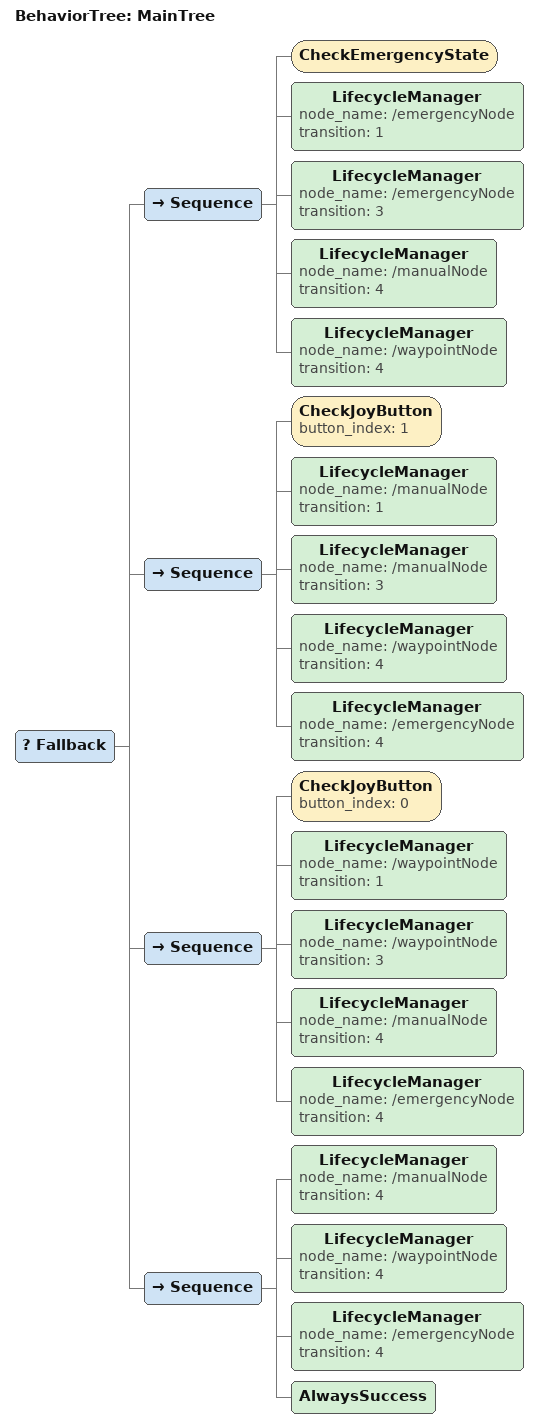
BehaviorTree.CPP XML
<root main_tree_to_execute="MainTree">
  <BehaviorTree ID="MainTree">
    <Fallback>

      <Sequence>
        <CheckEmergencyState/>
        <LifecycleManager node_name="/emergencyNode" transition="1"/> <LifecycleManager node_name="/emergencyNode" transition="3"/> <LifecycleManager node_name="/manualNode"    transition="4"/> <LifecycleManager node_name="/waypointNode"  transition="4"/> </Sequence>

      <Sequence>
        <CheckJoyButton button_index="1"/>
        <LifecycleManager node_name="/manualNode"    transition="1"/>
        <LifecycleManager node_name="/manualNode"    transition="3"/>
        <LifecycleManager node_name="/waypointNode"  transition="4"/>
        <LifecycleManager node_name="/emergencyNode" transition="4"/>
      </Sequence>

      <Sequence>
        <CheckJoyButton button_index="0"/>
        <LifecycleManager node_name="/waypointNode"  transition="1"/>
        <LifecycleManager node_name="/waypointNode"  transition="3"/>
        <LifecycleManager node_name="/manualNode"    transition="4"/>
        <LifecycleManager node_name="/emergencyNode" transition="4"/>
      </Sequence>

      <Sequence>
        <LifecycleManager node_name="/manualNode"    transition="4"/>
        <LifecycleManager node_name="/waypointNode"  transition="4"/>
        <LifecycleManager node_name="/emergencyNode" transition="4"/>
        <AlwaysSuccess/>
      </Sequence>

    </Fallback>
  </BehaviorTree>
</root>
